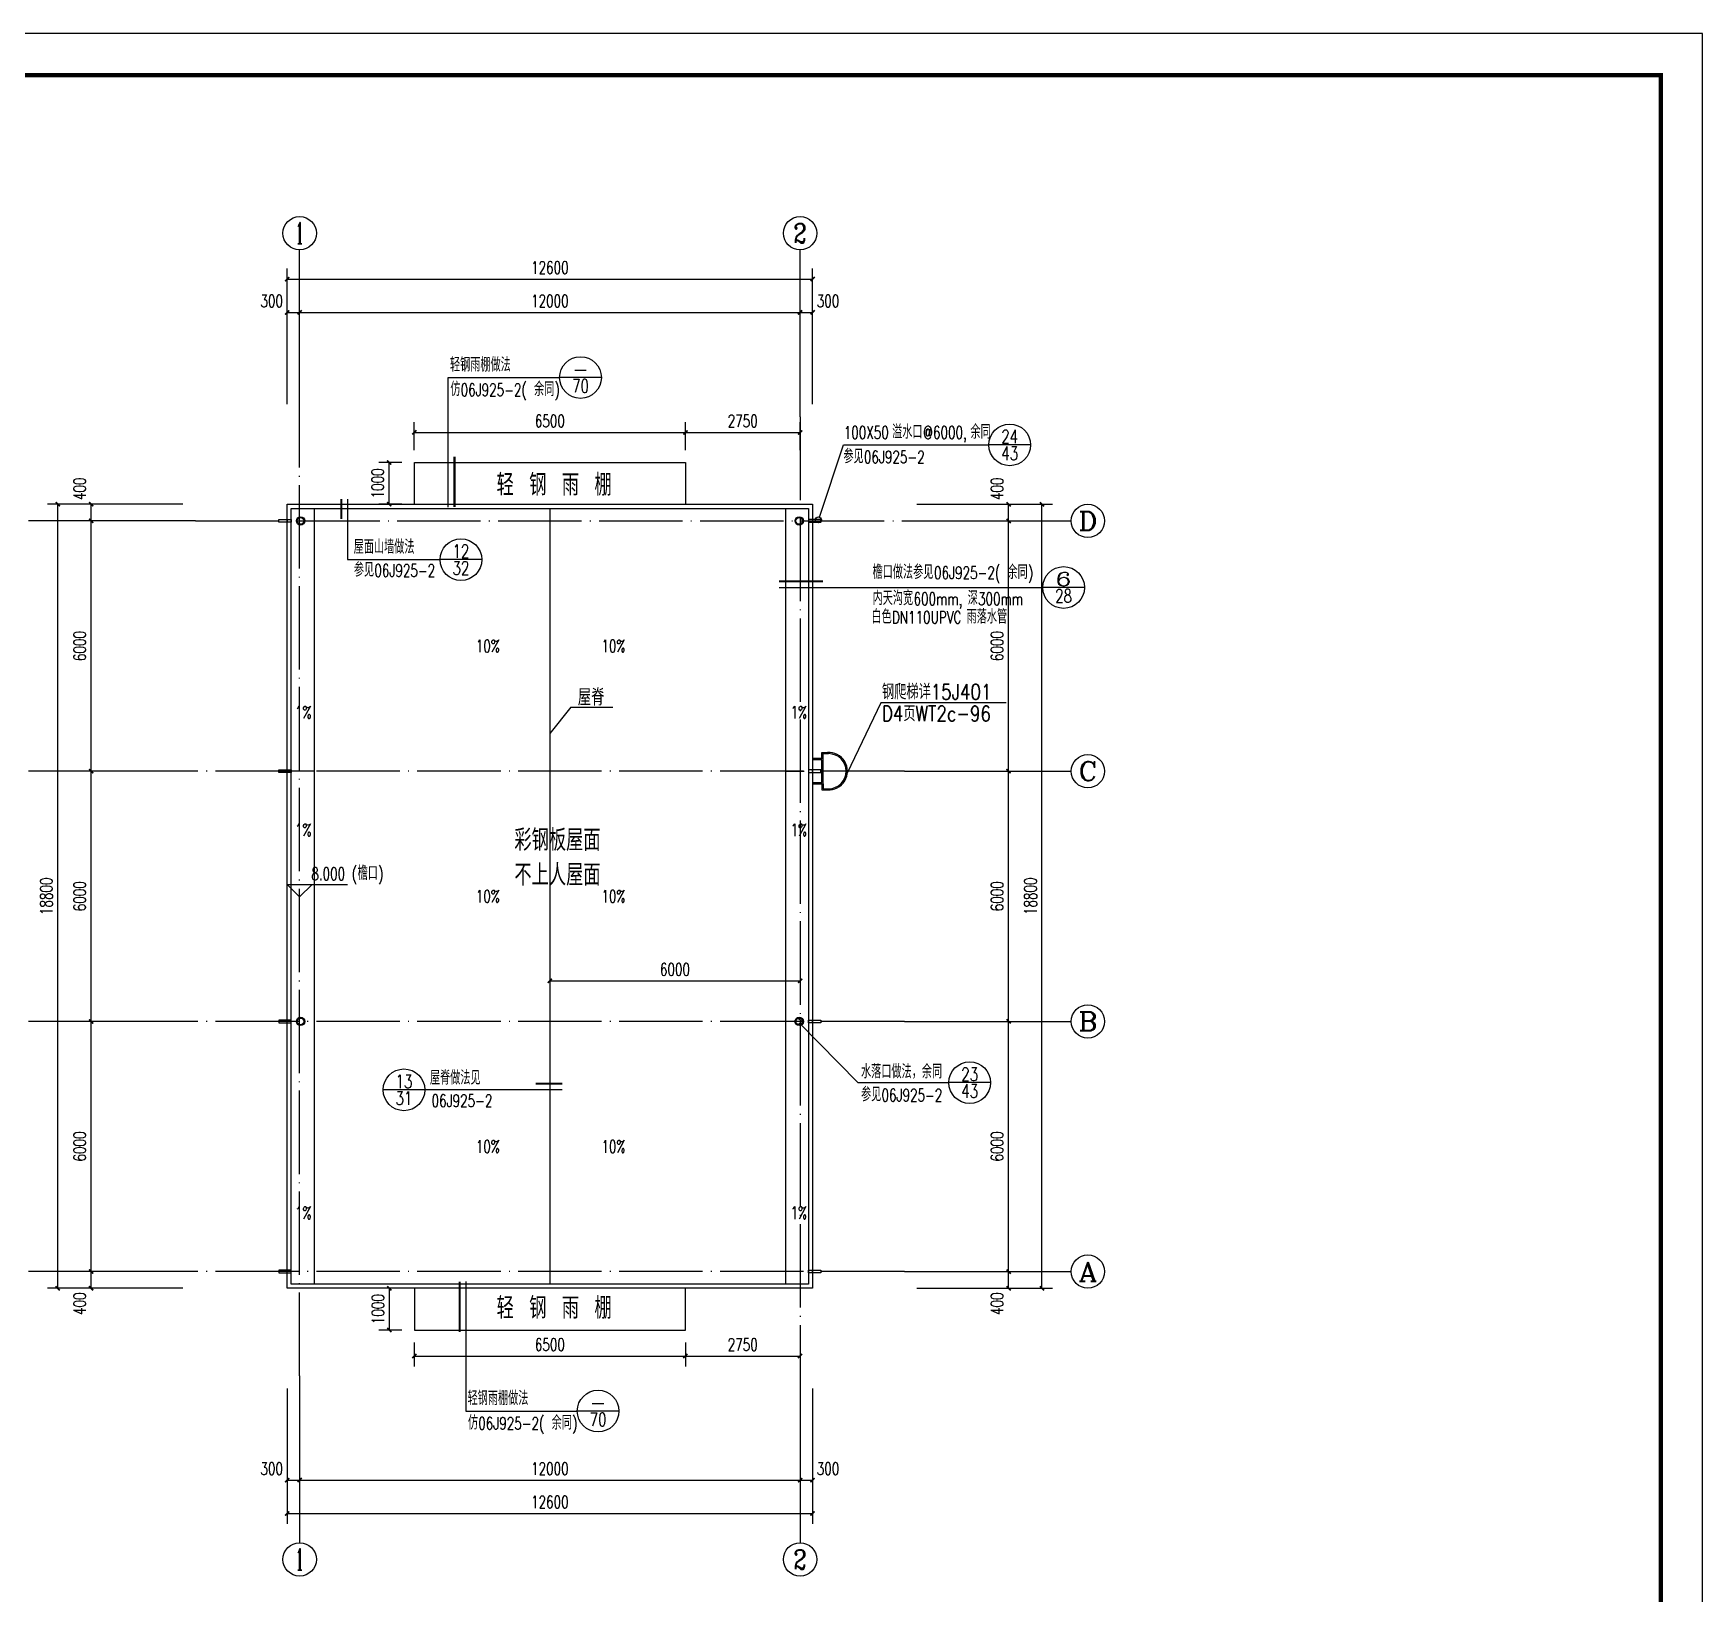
# Model space of a CAD drawing. Extents: x 4796190 to 4921527, y -485691 to -238224.
# Drawn here: x 4865350 to 4905377, y -400749 to -363337 of the extents above; entities that cross this region are included whole.
import ezdxf
from ezdxf.enums import TextEntityAlignment as Align

# ---------------------------------------------------------------- set-up
doc = ezdxf.new("R2010")
doc.units = 0
doc.header["$LTSCALE"] = 1000
doc.header["$MEASUREMENT"] = 0
doc.linetypes.add('DOTE', pattern=[2.42, 2, -0.2, 0.02, -0.2])
doc.layers.get('0').update_dxf_attribs({"linetype": 'CONTINUOUS'})
doc.layers.get('Defpoints').update_dxf_attribs({"linetype": 'CONTINUOUS'})
for name, color, linetype in [('11', 134, 'CONTINUOUS'), ('AXIS', 3, 'CONTINUOUS'), ('AXIS_TEXT', 7, 'CONTINUOUS'), ('DIM_ELEV', 3, 'CONTINUOUS'), ('DIM_IDEN', 3, 'CONTINUOUS'), ('DIM_SYMB', 3, 'CONTINUOUS'), ('DOTE', 252, 'CONTINUOUS'), ('PUB_DIM', 3, 'CONTINUOUS'), ('PUB_TEXT', 7, 'CONTINUOUS'), ('PUB_TITLE', 4, 'CONTINUOUS'), ('雨水管', 5, 'CONTINUOUS')]:
    doc.layers.add(name, color=color, linetype=linetype)
doc.layers.add('_0', color=7, linetype='CONTINUOUS', lineweight=25)
doc.styles.add('_HZTXT', font='txt.shx', dxfattribs={"width": 0.8, "bigfont": 'HZTXT.shx'})
doc.styles.add('_TCH_AXIS', font='COMPLEX', dxfattribs={"bigfont": 'GBCBIG'})
doc.styles.add('_TCH_DIM', font='SIMPLEX', dxfattribs={"bigfont": 'GBCBIG'})
doc.styles.add('_TCH_DIM_T3', font='SIMPLEX', dxfattribs={"width": 0.705882, "bigfont": 'GBCBIG'})
doc.styles.add('_TCH_LABEL', font='COMPLEX', dxfattribs={"bigfont": 'GBCBIG'})
doc.styles.add('COMPLEX', font='COMPLEX')
doc.dimstyles.new('_TCH_ARCH&&100', dxfattribs={"dimtxt": 297.5, "dimasz": 100, "dimexe": 250, "dimexo": 300, "dimgap": 126.25, "dimtad": 1, "dimdec": 0, "dimzin": 0, "dimdsep": 46, "dimtxsty": '_TCH_DIM_T3', "dimblk": 'ARCHTICK', "dimcen": 0.09, "dimclrt": 7, "dimazin": 2, "dimtfac": 1, "dimtdec": 0, "dimtix": 1, "dimtmove": 2, "dimatfit": 3, "dimfxl": 0, "dimtolj": 1, "dimtzin": 0, "dimarcsym": 0})

# ---------------------------------------------------------------- blocks, each defined once
blk = doc.blocks.new('_ArchTick')
at = {"color": 0, "linetype": 'ByBlock', "const_width": 0.4}
blk.add_lwpolyline([(-0.5, -0.5), (0.5, 0.5)], dxfattribs=at)
blk = doc.blocks.new('*D48')
at = {"layer": 'Defpoints', "color": 0}
for p in [(4877735, -385235), (4883735, -385235), (4883735, -386057)]:
    blk.add_point(p, dxfattribs=at)
at = {"layer": 'PUB_DIM', "color": 0, "lineweight": -2}
for p, q in [((4877735, -385535), (4877735, -386307)), ((4883735, -385535), (4883735, -386307)), ((4877735, -386057), (4883735, -386057))]:
    blk.add_line(p, q, dxfattribs=at)
at = {"layer": 'PUB_DIM', "color": 0, "lineweight": -2, "xscale": 100, "yscale": 100, "zscale": 100, "rotation": 180}
blk.add_blockref('_ArchTick', (4877735, -386057), dxfattribs=at)
at = {"layer": 'PUB_DIM', "color": 0, "lineweight": -2, "xscale": 100, "yscale": 100, "zscale": 100}
blk.add_blockref('_ArchTick', (4883735, -386057), dxfattribs=at)
at = {"layer": 'PUB_DIM', "color": 7, "insert": (4880735, -385782), "char_height": 297.5, "attachment_point": 5, "style": '_TCH_DIM_T3'}
blk.add_mtext('\\A1;6000', dxfattribs=at)
blk = doc.blocks.new('*D49')
at = {"layer": 'Defpoints', "color": 0}
for p in [(4874485, -394428), (4880985, -394428), (4880985, -395053)]:
    blk.add_point(p, dxfattribs=at)
at = {"layer": 'PUB_DIM', "color": 0, "lineweight": -2}
for p, q in [((4874485, -394728), (4874485, -395303)), ((4874485, -395053), (4880985, -395053)), ((4880985, -394728), (4880985, -395303))]:
    blk.add_line(p, q, dxfattribs=at)
at = {"layer": 'PUB_DIM', "color": 0, "lineweight": -2, "xscale": 100, "yscale": 100, "zscale": 100, "rotation": 180}
blk.add_blockref('_ArchTick', (4874485, -395053), dxfattribs=at)
at = {"layer": 'PUB_DIM', "color": 0, "lineweight": -2, "xscale": 100, "yscale": 100, "zscale": 100}
blk.add_blockref('_ArchTick', (4880985, -395053), dxfattribs=at)
at = {"layer": 'PUB_DIM', "color": 7, "insert": (4877735, -394778), "char_height": 297.5, "attachment_point": 5, "style": '_TCH_DIM_T3'}
blk.add_mtext('\\A1;6500', dxfattribs=at)
blk = doc.blocks.new('*D50')
at = {"layer": 'Defpoints', "color": 0}
for p in [(4880985, -394428), (4883735, -394428), (4883735, -395053)]:
    blk.add_point(p, dxfattribs=at)
at = {"layer": 'PUB_DIM', "color": 0, "lineweight": -2}
for p, q in [((4880985, -394728), (4880985, -395303)), ((4880985, -395053), (4883735, -395053)), ((4883735, -394728), (4883735, -395303))]:
    blk.add_line(p, q, dxfattribs=at)
at = {"layer": 'PUB_DIM', "color": 0, "lineweight": -2, "xscale": 100, "yscale": 100, "zscale": 100, "rotation": 180}
blk.add_blockref('_ArchTick', (4880985, -395053), dxfattribs=at)
at = {"layer": 'PUB_DIM', "color": 0, "lineweight": -2, "xscale": 100, "yscale": 100, "zscale": 100}
blk.add_blockref('_ArchTick', (4883735, -395053), dxfattribs=at)
at = {"layer": 'PUB_DIM', "color": 7, "insert": (4882360, -394778), "char_height": 297.5, "attachment_point": 5, "style": '_TCH_DIM_T3'}
blk.add_mtext('\\A1;2750', dxfattribs=at)
blk = doc.blocks.new('*D51')
at = {"layer": 'Defpoints', "color": 0}
for p in [(4873886, -393428), (4874485, -393428), (4874485, -394428)]:
    blk.add_point(p, dxfattribs=at)
at = {"layer": 'PUB_DIM', "color": 0, "lineweight": -2}
for p, q in [((4874185, -393428), (4873636, -393428)), ((4873886, -394428), (4873886, -393428)), ((4874185, -394428), (4873636, -394428))]:
    blk.add_line(p, q, dxfattribs=at)
at = {"layer": 'PUB_DIM', "color": 0, "lineweight": -2, "xscale": 100, "yscale": 100, "zscale": 100}
for p, rotation in [((4873886, -393428), 90), ((4873886, -394428), 270)]:
    blk.add_blockref('_ArchTick', p, dxfattribs=dict(at, rotation=rotation))
at = {"layer": 'PUB_DIM', "color": 7, "insert": (4873611, -393928), "char_height": 297.5, "attachment_point": 5, "rotation": 90, "style": '_TCH_DIM_T3'}
blk.add_mtext('\\A1;1000', dxfattribs=at)
blk = doc.blocks.new('*D52')
at = {"layer": 'Defpoints', "color": 0}
for p in [(4880985, -372907), (4874485, -373628), (4880985, -373628)]:
    blk.add_point(p, dxfattribs=at)
at = {"layer": 'PUB_DIM', "color": 0, "lineweight": -2}
for p, q in [((4874485, -373328), (4874485, -372657)), ((4874485, -372907), (4880985, -372907)), ((4880985, -373328), (4880985, -372657))]:
    blk.add_line(p, q, dxfattribs=at)
at = {"layer": 'PUB_DIM', "color": 0, "lineweight": -2, "xscale": 100, "yscale": 100, "zscale": 100, "rotation": 180}
blk.add_blockref('_ArchTick', (4874485, -372907), dxfattribs=at)
at = {"layer": 'PUB_DIM', "color": 0, "lineweight": -2, "xscale": 100, "yscale": 100, "zscale": 100}
blk.add_blockref('_ArchTick', (4880985, -372907), dxfattribs=at)
at = {"layer": 'PUB_DIM', "color": 7, "insert": (4877735, -372632), "char_height": 297.5, "attachment_point": 5, "style": '_TCH_DIM_T3'}
blk.add_mtext('\\A1;6500', dxfattribs=at)
blk = doc.blocks.new('*D53')
at = {"layer": 'Defpoints', "color": 0}
for p in [(4883735, -372907), (4880985, -373628), (4883735, -373628)]:
    blk.add_point(p, dxfattribs=at)
at = {"layer": 'PUB_DIM', "color": 0, "lineweight": -2}
for p, q in [((4880985, -373328), (4880985, -372657)), ((4880985, -372907), (4883735, -372907)), ((4883735, -373328), (4883735, -372657))]:
    blk.add_line(p, q, dxfattribs=at)
at = {"layer": 'PUB_DIM', "color": 0, "lineweight": -2, "xscale": 100, "yscale": 100, "zscale": 100, "rotation": 180}
blk.add_blockref('_ArchTick', (4880985, -372907), dxfattribs=at)
at = {"layer": 'PUB_DIM', "color": 0, "lineweight": -2, "xscale": 100, "yscale": 100, "zscale": 100}
blk.add_blockref('_ArchTick', (4883735, -372907), dxfattribs=at)
at = {"layer": 'PUB_DIM', "color": 7, "insert": (4882360, -372632), "char_height": 297.5, "attachment_point": 5, "style": '_TCH_DIM_T3'}
blk.add_mtext('\\A1;2750', dxfattribs=at)
blk = doc.blocks.new('*D54')
at = {"layer": 'Defpoints', "color": 0}
for p in [(4873882, -373628), (4874485, -373628), (4874485, -374628)]:
    blk.add_point(p, dxfattribs=at)
at = {"layer": 'PUB_DIM', "color": 0, "lineweight": -2}
for p, q in [((4874185, -373628), (4873632, -373628)), ((4873882, -374628), (4873882, -373628)), ((4874185, -374628), (4873632, -374628))]:
    blk.add_line(p, q, dxfattribs=at)
at = {"layer": 'PUB_DIM', "color": 0, "lineweight": -2, "xscale": 100, "yscale": 100, "zscale": 100}
for p, rotation in [((4873882, -373628), 90), ((4873882, -374628), 270)]:
    blk.add_blockref('_ArchTick', p, dxfattribs=dict(at, rotation=rotation))
at = {"layer": 'PUB_DIM', "color": 7, "insert": (4873607, -374128), "char_height": 297.5, "attachment_point": 5, "rotation": 90, "style": '_TCH_DIM_T3'}
blk.add_mtext('\\A1;1000', dxfattribs=at)
blk = doc.blocks.new('*D126')
at = {"layer": 'AXIS', "color": 0, "lineweight": -2}
for p, q in [((4868935, -393028), (4866485, -393028)), ((4866735, -393428), (4866735, -393028)), ((4868935, -393428), (4866485, -393428))]:
    blk.add_line(p, q, dxfattribs=at)
at = {"layer": 'Defpoints', "color": 0}
for p in [(4866735, -393028), (4869235, -393028), (4869235, -393428)]:
    blk.add_point(p, dxfattribs=at)
at = {"layer": 'AXIS', "color": 0, "lineweight": -2, "xscale": 100, "yscale": 100, "zscale": 100}
for p, rotation in [((4866735, -393028), 90), ((4866735, -393428), 270)]:
    blk.add_blockref('_ArchTick', p, dxfattribs=dict(at, rotation=rotation))
at = {"layer": 'AXIS', "color": 7, "insert": (4866460, -393798), "char_height": 297.5, "attachment_point": 5, "rotation": 90, "style": '_TCH_DIM_T3'}
blk.add_mtext('\\A1;400', dxfattribs=at)
blk = doc.blocks.new('*D127')
at = {"layer": 'AXIS', "color": 0, "lineweight": -2}
for p, q in [((4868935, -387028), (4866485, -387028)), ((4866735, -393028), (4866735, -387028)), ((4868935, -393028), (4866485, -393028))]:
    blk.add_line(p, q, dxfattribs=at)
at = {"layer": 'Defpoints', "color": 0}
for p in [(4866735, -387028), (4869235, -387028), (4869235, -393028)]:
    blk.add_point(p, dxfattribs=at)
at = {"layer": 'AXIS', "color": 0, "lineweight": -2, "xscale": 100, "yscale": 100, "zscale": 100}
for p, rotation in [((4866735, -387028), 90), ((4866735, -393028), 270)]:
    blk.add_blockref('_ArchTick', p, dxfattribs=dict(at, rotation=rotation))
at = {"layer": 'AXIS', "color": 7, "insert": (4866460, -390028), "char_height": 297.5, "attachment_point": 5, "rotation": 90, "style": '_TCH_DIM_T3'}
blk.add_mtext('\\A1;6000', dxfattribs=at)
blk = doc.blocks.new('*D128')
at = {"layer": 'AXIS', "color": 0, "lineweight": -2}
for p, q in [((4868935, -381028), (4866485, -381028)), ((4866735, -387028), (4866735, -381028)), ((4868935, -387028), (4866485, -387028))]:
    blk.add_line(p, q, dxfattribs=at)
at = {"layer": 'Defpoints', "color": 0}
for p in [(4866735, -381028), (4869235, -381028), (4869235, -387028)]:
    blk.add_point(p, dxfattribs=at)
at = {"layer": 'AXIS', "color": 0, "lineweight": -2, "xscale": 100, "yscale": 100, "zscale": 100}
for p, rotation in [((4866735, -381028), 90), ((4866735, -387028), 270)]:
    blk.add_blockref('_ArchTick', p, dxfattribs=dict(at, rotation=rotation))
at = {"layer": 'AXIS', "color": 7, "insert": (4866460, -384028), "char_height": 297.5, "attachment_point": 5, "rotation": 90, "style": '_TCH_DIM_T3'}
blk.add_mtext('\\A1;6000', dxfattribs=at)
blk = doc.blocks.new('*D129')
at = {"layer": 'AXIS', "color": 0, "lineweight": -2}
for p, q in [((4868935, -375028), (4866485, -375028)), ((4866735, -381028), (4866735, -375028)), ((4868935, -381028), (4866485, -381028))]:
    blk.add_line(p, q, dxfattribs=at)
at = {"layer": 'Defpoints', "color": 0}
for p in [(4866735, -375028), (4869235, -375028), (4869235, -381028)]:
    blk.add_point(p, dxfattribs=at)
at = {"layer": 'AXIS', "color": 0, "lineweight": -2, "xscale": 100, "yscale": 100, "zscale": 100}
for p, rotation in [((4866735, -375028), 90), ((4866735, -381028), 270)]:
    blk.add_blockref('_ArchTick', p, dxfattribs=dict(at, rotation=rotation))
at = {"layer": 'AXIS', "color": 7, "insert": (4866460, -378028), "char_height": 297.5, "attachment_point": 5, "rotation": 90, "style": '_TCH_DIM_T3'}
blk.add_mtext('\\A1;6000', dxfattribs=at)
blk = doc.blocks.new('*D130')
at = {"layer": 'AXIS', "color": 0, "lineweight": -2}
for p, q in [((4868935, -374628), (4866485, -374628)), ((4866735, -375028), (4866735, -374628)), ((4868935, -375028), (4866485, -375028))]:
    blk.add_line(p, q, dxfattribs=at)
at = {"layer": 'Defpoints', "color": 0}
for p in [(4866735, -374628), (4869235, -374628), (4869235, -375028)]:
    blk.add_point(p, dxfattribs=at)
at = {"layer": 'AXIS', "color": 0, "lineweight": -2, "xscale": 100, "yscale": 100, "zscale": 100}
for p, rotation in [((4866735, -374628), 90), ((4866735, -375028), 270)]:
    blk.add_blockref('_ArchTick', p, dxfattribs=dict(at, rotation=rotation))
at = {"layer": 'AXIS', "color": 7, "insert": (4866460, -374258), "char_height": 297.5, "attachment_point": 5, "rotation": 90, "style": '_TCH_DIM_T3'}
blk.add_mtext('\\A1;400', dxfattribs=at)
blk = doc.blocks.new('*D131')
at = {"layer": 'AXIS', "color": 0, "lineweight": -2}
for p, q in [((4868935, -374628), (4865685, -374628)), ((4865935, -393428), (4865935, -374628)), ((4868935, -393428), (4865685, -393428))]:
    blk.add_line(p, q, dxfattribs=at)
at = {"layer": 'Defpoints', "color": 0}
for p in [(4865935, -374628), (4869235, -374628), (4869235, -393428)]:
    blk.add_point(p, dxfattribs=at)
at = {"layer": 'AXIS', "color": 0, "lineweight": -2, "xscale": 100, "yscale": 100, "zscale": 100}
for p, rotation in [((4865935, -374628), 90), ((4865935, -393428), 270)]:
    blk.add_blockref('_ArchTick', p, dxfattribs=dict(at, rotation=rotation))
at = {"layer": 'AXIS', "color": 7, "insert": (4865660, -384028), "char_height": 297.5, "attachment_point": 5, "rotation": 90, "style": '_TCH_DIM_T3'}
blk.add_mtext('\\A1;18800', dxfattribs=at)
blk = doc.blocks.new('*D132')
at = {"layer": 'AXIS', "color": 0, "lineweight": -2}
for p, q in [((4886535, -393028), (4888985, -393028)), ((4888735, -393428), (4888735, -393028)), ((4886535, -393428), (4888985, -393428))]:
    blk.add_line(p, q, dxfattribs=at)
at = {"layer": 'Defpoints', "color": 0}
for p in [(4886235, -393028), (4888735, -393028), (4886235, -393428)]:
    blk.add_point(p, dxfattribs=at)
at = {"layer": 'AXIS', "color": 0, "lineweight": -2, "xscale": 100, "yscale": 100, "zscale": 100}
for p, rotation in [((4888735, -393028), 90), ((4888735, -393428), 270)]:
    blk.add_blockref('_ArchTick', p, dxfattribs=dict(at, rotation=rotation))
at = {"layer": 'AXIS', "color": 7, "insert": (4888460, -393798), "char_height": 297.5, "attachment_point": 5, "rotation": 90, "style": '_TCH_DIM_T3'}
blk.add_mtext('\\A1;400', dxfattribs=at)
blk = doc.blocks.new('*D133')
at = {"layer": 'AXIS', "color": 0, "lineweight": -2}
for p, q in [((4886535, -387028), (4888985, -387028)), ((4888735, -393028), (4888735, -387028)), ((4886535, -393028), (4888985, -393028))]:
    blk.add_line(p, q, dxfattribs=at)
at = {"layer": 'Defpoints', "color": 0}
for p in [(4886235, -387028), (4888735, -387028), (4886235, -393028)]:
    blk.add_point(p, dxfattribs=at)
at = {"layer": 'AXIS', "color": 0, "lineweight": -2, "xscale": 100, "yscale": 100, "zscale": 100}
for p, rotation in [((4888735, -387028), 90), ((4888735, -393028), 270)]:
    blk.add_blockref('_ArchTick', p, dxfattribs=dict(at, rotation=rotation))
at = {"layer": 'AXIS', "color": 7, "insert": (4888460, -390028), "char_height": 297.5, "attachment_point": 5, "rotation": 90, "style": '_TCH_DIM_T3'}
blk.add_mtext('\\A1;6000', dxfattribs=at)
blk = doc.blocks.new('*D134')
at = {"layer": 'AXIS', "color": 0, "lineweight": -2}
for p, q in [((4886535, -381028), (4888985, -381028)), ((4888735, -387028), (4888735, -381028)), ((4886535, -387028), (4888985, -387028))]:
    blk.add_line(p, q, dxfattribs=at)
at = {"layer": 'Defpoints', "color": 0}
for p in [(4886235, -381028), (4888735, -381028), (4886235, -387028)]:
    blk.add_point(p, dxfattribs=at)
at = {"layer": 'AXIS', "color": 0, "lineweight": -2, "xscale": 100, "yscale": 100, "zscale": 100}
for p, rotation in [((4888735, -381028), 90), ((4888735, -387028), 270)]:
    blk.add_blockref('_ArchTick', p, dxfattribs=dict(at, rotation=rotation))
at = {"layer": 'AXIS', "color": 7, "insert": (4888460, -384028), "char_height": 297.5, "attachment_point": 5, "rotation": 90, "style": '_TCH_DIM_T3'}
blk.add_mtext('\\A1;6000', dxfattribs=at)
blk = doc.blocks.new('*D135')
at = {"layer": 'AXIS', "color": 0, "lineweight": -2}
for p, q in [((4886535, -375028), (4888985, -375028)), ((4888735, -381028), (4888735, -375028)), ((4886535, -381028), (4888985, -381028))]:
    blk.add_line(p, q, dxfattribs=at)
at = {"layer": 'Defpoints', "color": 0}
for p in [(4886235, -375028), (4888735, -375028), (4886235, -381028)]:
    blk.add_point(p, dxfattribs=at)
at = {"layer": 'AXIS', "color": 0, "lineweight": -2, "xscale": 100, "yscale": 100, "zscale": 100}
for p, rotation in [((4888735, -375028), 90), ((4888735, -381028), 270)]:
    blk.add_blockref('_ArchTick', p, dxfattribs=dict(at, rotation=rotation))
at = {"layer": 'AXIS', "color": 7, "insert": (4888460, -378028), "char_height": 297.5, "attachment_point": 5, "rotation": 90, "style": '_TCH_DIM_T3'}
blk.add_mtext('\\A1;6000', dxfattribs=at)
blk = doc.blocks.new('*D136')
at = {"layer": 'AXIS', "color": 0, "lineweight": -2}
for p, q in [((4886535, -374628), (4888985, -374628)), ((4888735, -375028), (4888735, -374628)), ((4886535, -375028), (4888985, -375028))]:
    blk.add_line(p, q, dxfattribs=at)
at = {"layer": 'Defpoints', "color": 0}
for p in [(4886235, -374628), (4888735, -374628), (4886235, -375028)]:
    blk.add_point(p, dxfattribs=at)
at = {"layer": 'AXIS', "color": 0, "lineweight": -2, "xscale": 100, "yscale": 100, "zscale": 100}
for p, rotation in [((4888735, -374628), 90), ((4888735, -375028), 270)]:
    blk.add_blockref('_ArchTick', p, dxfattribs=dict(at, rotation=rotation))
at = {"layer": 'AXIS', "color": 7, "insert": (4888460, -374258), "char_height": 297.5, "attachment_point": 5, "rotation": 90, "style": '_TCH_DIM_T3'}
blk.add_mtext('\\A1;400', dxfattribs=at)
blk = doc.blocks.new('*D137')
at = {"layer": 'AXIS', "color": 0, "lineweight": -2}
for p, q in [((4886535, -374628), (4889785, -374628)), ((4889535, -393428), (4889535, -374628)), ((4886535, -393428), (4889785, -393428))]:
    blk.add_line(p, q, dxfattribs=at)
at = {"layer": 'Defpoints', "color": 0}
for p in [(4886235, -374628), (4889535, -374628), (4886235, -393428)]:
    blk.add_point(p, dxfattribs=at)
at = {"layer": 'AXIS', "color": 0, "lineweight": -2, "xscale": 100, "yscale": 100, "zscale": 100}
for p, rotation in [((4889535, -374628), 90), ((4889535, -393428), 270)]:
    blk.add_blockref('_ArchTick', p, dxfattribs=dict(at, rotation=rotation))
at = {"layer": 'AXIS', "color": 7, "insert": (4889260, -384028), "char_height": 297.5, "attachment_point": 5, "rotation": 90, "style": '_TCH_DIM_T3'}
blk.add_mtext('\\A1;18800', dxfattribs=at)
blk = doc.blocks.new('_AXISO')
blk.add_circle((0, 0), 0.5)
at = {"layer": 'AXIS_TEXT', "style": 'COMPLEX', "width": 1.041667}
blk.add_attdef('A', text='', height=0.56, dxfattribs=at).set_placement((-0.25, -0.28), (0.25, -0.28), align=Align.FIT)
blk = doc.blocks.new('*D213')
at = {"layer": 'AXIS', "color": 0, "lineweight": -2}
for p, q in [((4871435, -372228), (4871435, -369778)), ((4871735, -372228), (4871735, -369778)), ((4871435, -370028), (4871735, -370028))]:
    blk.add_line(p, q, dxfattribs=at)
at = {"layer": 'Defpoints', "color": 0}
for p in [(4871735, -370028), (4871435, -372528), (4871735, -372528)]:
    blk.add_point(p, dxfattribs=at)
at = {"layer": 'AXIS', "color": 0, "lineweight": -2, "xscale": 100, "yscale": 100, "zscale": 100, "rotation": 180}
blk.add_blockref('_ArchTick', (4871435, -370028), dxfattribs=at)
at = {"layer": 'AXIS', "color": 0, "lineweight": -2, "xscale": 100, "yscale": 100, "zscale": 100}
blk.add_blockref('_ArchTick', (4871735, -370028), dxfattribs=at)
at = {"layer": 'AXIS', "color": 7, "insert": (4871065, -369753), "char_height": 297.5, "attachment_point": 5, "style": '_TCH_DIM_T3'}
blk.add_mtext('\\A1;300', dxfattribs=at)
blk = doc.blocks.new('*D214')
at = {"layer": 'AXIS', "color": 0, "lineweight": -2}
for p, q in [((4871735, -372228), (4871735, -369778)), ((4883735, -372228), (4883735, -369778)), ((4871735, -370028), (4883735, -370028))]:
    blk.add_line(p, q, dxfattribs=at)
at = {"layer": 'Defpoints', "color": 0}
for p in [(4883735, -370028), (4871735, -372528), (4883735, -372528)]:
    blk.add_point(p, dxfattribs=at)
at = {"layer": 'AXIS', "color": 0, "lineweight": -2, "xscale": 100, "yscale": 100, "zscale": 100, "rotation": 180}
blk.add_blockref('_ArchTick', (4871735, -370028), dxfattribs=at)
at = {"layer": 'AXIS', "color": 0, "lineweight": -2, "xscale": 100, "yscale": 100, "zscale": 100}
blk.add_blockref('_ArchTick', (4883735, -370028), dxfattribs=at)
at = {"layer": 'AXIS', "color": 7, "insert": (4877735, -369753), "char_height": 297.5, "attachment_point": 5, "style": '_TCH_DIM_T3'}
blk.add_mtext('\\A1;12000', dxfattribs=at)
blk = doc.blocks.new('*D215')
at = {"layer": 'AXIS', "color": 0, "lineweight": -2}
for p, q in [((4883735, -372228), (4883735, -369778)), ((4884035, -372228), (4884035, -369778)), ((4883735, -370028), (4884035, -370028))]:
    blk.add_line(p, q, dxfattribs=at)
at = {"layer": 'Defpoints', "color": 0}
for p in [(4884035, -370028), (4883735, -372528), (4884035, -372528)]:
    blk.add_point(p, dxfattribs=at)
at = {"layer": 'AXIS', "color": 0, "lineweight": -2, "xscale": 100, "yscale": 100, "zscale": 100, "rotation": 180}
blk.add_blockref('_ArchTick', (4883735, -370028), dxfattribs=at)
at = {"layer": 'AXIS', "color": 0, "lineweight": -2, "xscale": 100, "yscale": 100, "zscale": 100}
blk.add_blockref('_ArchTick', (4884035, -370028), dxfattribs=at)
at = {"layer": 'AXIS', "color": 7, "insert": (4884405, -369753), "char_height": 297.5, "attachment_point": 5, "style": '_TCH_DIM_T3'}
blk.add_mtext('\\A1;300', dxfattribs=at)
blk = doc.blocks.new('*D216')
at = {"layer": 'AXIS', "color": 0, "lineweight": -2}
for p, q in [((4871435, -372228), (4871435, -368978)), ((4884035, -372228), (4884035, -368978)), ((4871435, -369228), (4884035, -369228))]:
    blk.add_line(p, q, dxfattribs=at)
at = {"layer": 'Defpoints', "color": 0}
for p in [(4884035, -369228), (4871435, -372528), (4884035, -372528)]:
    blk.add_point(p, dxfattribs=at)
at = {"layer": 'AXIS', "color": 0, "lineweight": -2, "xscale": 100, "yscale": 100, "zscale": 100, "rotation": 180}
blk.add_blockref('_ArchTick', (4871435, -369228), dxfattribs=at)
at = {"layer": 'AXIS', "color": 0, "lineweight": -2, "xscale": 100, "yscale": 100, "zscale": 100}
blk.add_blockref('_ArchTick', (4884035, -369228), dxfattribs=at)
at = {"layer": 'AXIS', "color": 7, "insert": (4877735, -368953), "char_height": 297.5, "attachment_point": 5, "style": '_TCH_DIM_T3'}
blk.add_mtext('\\A1;12600', dxfattribs=at)
blk = doc.blocks.new('*D217')
at = {"layer": 'AXIS', "color": 0, "lineweight": -2}
for p, q in [((4871435, -395828), (4871435, -398278)), ((4871735, -395828), (4871735, -398278)), ((4871435, -398028), (4871735, -398028))]:
    blk.add_line(p, q, dxfattribs=at)
at = {"layer": 'Defpoints', "color": 0}
for p in [(4871435, -395528), (4871735, -395528), (4871735, -398028)]:
    blk.add_point(p, dxfattribs=at)
at = {"layer": 'AXIS', "color": 0, "lineweight": -2, "xscale": 100, "yscale": 100, "zscale": 100, "rotation": 180}
blk.add_blockref('_ArchTick', (4871435, -398028), dxfattribs=at)
at = {"layer": 'AXIS', "color": 0, "lineweight": -2, "xscale": 100, "yscale": 100, "zscale": 100}
blk.add_blockref('_ArchTick', (4871735, -398028), dxfattribs=at)
at = {"layer": 'AXIS', "color": 7, "insert": (4871065, -397753), "char_height": 297.5, "attachment_point": 5, "style": '_TCH_DIM_T3'}
blk.add_mtext('\\A1;300', dxfattribs=at)
blk = doc.blocks.new('*D218')
at = {"layer": 'AXIS', "color": 0, "lineweight": -2}
for p, q in [((4871735, -395828), (4871735, -398278)), ((4883735, -395828), (4883735, -398278)), ((4871735, -398028), (4883735, -398028))]:
    blk.add_line(p, q, dxfattribs=at)
at = {"layer": 'Defpoints', "color": 0}
for p in [(4871735, -395528), (4883735, -395528), (4883735, -398028)]:
    blk.add_point(p, dxfattribs=at)
at = {"layer": 'AXIS', "color": 0, "lineweight": -2, "xscale": 100, "yscale": 100, "zscale": 100, "rotation": 180}
blk.add_blockref('_ArchTick', (4871735, -398028), dxfattribs=at)
at = {"layer": 'AXIS', "color": 0, "lineweight": -2, "xscale": 100, "yscale": 100, "zscale": 100}
blk.add_blockref('_ArchTick', (4883735, -398028), dxfattribs=at)
at = {"layer": 'AXIS', "color": 7, "insert": (4877735, -397753), "char_height": 297.5, "attachment_point": 5, "style": '_TCH_DIM_T3'}
blk.add_mtext('\\A1;12000', dxfattribs=at)
blk = doc.blocks.new('*D219')
at = {"layer": 'AXIS', "color": 0, "lineweight": -2}
for p, q in [((4883735, -395828), (4883735, -398278)), ((4884035, -395828), (4884035, -398278)), ((4883735, -398028), (4884035, -398028))]:
    blk.add_line(p, q, dxfattribs=at)
at = {"layer": 'Defpoints', "color": 0}
for p in [(4883735, -395528), (4884035, -395528), (4884035, -398028)]:
    blk.add_point(p, dxfattribs=at)
at = {"layer": 'AXIS', "color": 0, "lineweight": -2, "xscale": 100, "yscale": 100, "zscale": 100, "rotation": 180}
blk.add_blockref('_ArchTick', (4883735, -398028), dxfattribs=at)
at = {"layer": 'AXIS', "color": 0, "lineweight": -2, "xscale": 100, "yscale": 100, "zscale": 100}
blk.add_blockref('_ArchTick', (4884035, -398028), dxfattribs=at)
at = {"layer": 'AXIS', "color": 7, "insert": (4884405, -397753), "char_height": 297.5, "attachment_point": 5, "style": '_TCH_DIM_T3'}
blk.add_mtext('\\A1;300', dxfattribs=at)
blk = doc.blocks.new('*D220')
at = {"layer": 'AXIS', "color": 0, "lineweight": -2}
for p, q in [((4871435, -395828), (4871435, -399078)), ((4884035, -395828), (4884035, -399078)), ((4871435, -398828), (4884035, -398828))]:
    blk.add_line(p, q, dxfattribs=at)
at = {"layer": 'Defpoints', "color": 0}
for p in [(4871435, -395528), (4884035, -395528), (4884035, -398828)]:
    blk.add_point(p, dxfattribs=at)
at = {"layer": 'AXIS', "color": 0, "lineweight": -2, "xscale": 100, "yscale": 100, "zscale": 100, "rotation": 180}
blk.add_blockref('_ArchTick', (4871435, -398828), dxfattribs=at)
at = {"layer": 'AXIS', "color": 0, "lineweight": -2, "xscale": 100, "yscale": 100, "zscale": 100}
blk.add_blockref('_ArchTick', (4884035, -398828), dxfattribs=at)
at = {"layer": 'AXIS', "color": 7, "insert": (4877735, -398553), "char_height": 297.5, "attachment_point": 5, "style": '_TCH_DIM_T3'}
blk.add_mtext('\\A1;12600', dxfattribs=at)

msp = doc.modelspace()

# ---------------------------------------------------------------- linework, layer by layer
for p, q in [((4884255.3, -380728.2), (4884255.3, -380579.2)), ((4884255.3, -380579.2), (4884435.3, -380579.2)), ((4884285.3, -380728.2), (4884285.3, -380608.2)), ((4884285.3, -380608.2), (4884420.5, -380608.2)), ((4884255.3, -381328.2), (4884255.3, -381477.2)), ((4884285.3, -381328.2), (4884285.3, -381448.2)), ((4884285.3, -381448.2), (4884420.5, -381448.2)), ((4884255.3, -381477.2), (4884435.3, -381477.2))]:
    msp.add_line(p, q)
for points in [[(4872085.3, -374728.2), (4872085.3, -393328.2)], [(4883385.3, -374728.2), (4883385.3, -393328.2)], [(4884035.3, -381328.2), (4884285.3, -381328.2), (4884285.3, -380728.2), (4884035.3, -380728.2)], [(4884035.3, -381298.2), (4884255.3, -381298.2), (4884255.3, -380758.2), (4884035.3, -380758.2)]]:
    msp.add_lwpolyline(points)
for radius, start, end in [(450, 266.17745, 93.82255), (420, 270, 90)]:
    msp.add_arc((4884420.5, -381028.2), radius, start, end)
at = {"layer": '11'}
for centre, radius in [((4871756.3, -375028.2), 100), ((4871756.3, -375028.2), 80), ((4883714.3, -375028.2), 100), ((4883714.3, -375028.2), 80), ((4871756.3, -387028.2), 100), ((4871756.3, -387028.2), 80), ((4883714.3, -387028.2), 100), ((4883714.3, -387028.2), 80)]:
    msp.add_circle(centre, radius, dxfattribs=at)
at = {"layer": '_0', "color": 0}
for p, q in [((4877735.3, -374728.2), (4877735.3, -393328.2)), ((4872085.3, -381028.2), (4871635.3, -381028.2)), ((4883385.3, -381028.2), (4883835.3, -381028.2))]:
    msp.add_line(p, q, dxfattribs=at)
for points in [[(4874485.3, -374628.2), (4874485.3, -373628.2), (4880985.3, -373628.2), (4880985.3, -374628.2)], [(4874485.3, -393428.2), (4874485.3, -394428.2), (4880985.3, -394428.2), (4880985.3, -393428.2)]]:
    msp.add_lwpolyline(points, dxfattribs=at)
for points in [[(4871435.3, -374628.2), (4884035.3, -374628.2), (4884035.3, -393428.2), (4871435.3, -393428.2)], [(4871535.3, -374728.2), (4883935.3, -374728.2), (4883935.3, -393328.2), (4871535.3, -393328.2)]]:
    msp.add_lwpolyline(points, close=True, dxfattribs=at)
at = {"layer": 'AXIS', "color": 0}
for p, q in [((4871735.3, -372528.2), (4871735.3, -368528.2)), ((4883735.3, -372528.2), (4883735.3, -368528.2)), ((4869235.3, -375028.2), (4865235.3, -375028.2)), ((4886235.3, -375028.2), (4890235.3, -375028.2)), ((4869235.3, -381028.2), (4865235.3, -381028.2)), ((4886235.3, -381028.2), (4890235.3, -381028.2)), ((4869235.3, -387028.2), (4865235.3, -387028.2)), ((4886235.3, -387028.2), (4890235.3, -387028.2)), ((4869235.3, -393028.2), (4865235.3, -393028.2)), ((4886235.3, -393028.2), (4890235.3, -393028.2)), ((4871735.3, -395528.2), (4871735.3, -399528.2)), ((4883735.3, -395528.2), (4883735.3, -399528.2))]:
    msp.add_line(p, q, dxfattribs=at)
at = {"layer": 'DIM_ELEV'}
for p, q in [((4871735.3, -384042.7), (4871435.3, -383742.7)), ((4871435.3, -383742.7), (4872885.3, -383742.7)), ((4871735.3, -384042.7), (4872035.3, -383742.7))]:
    msp.add_line(p, q, dxfattribs=at)
at = {"layer": 'DIM_IDEN'}
for p, q in [((4875297.8, -371589.7), (4877970, -371589.7)), ((4875297.8, -374694.2), (4875297.8, -371589.7)), ((4878970, -371589.7), (4877970, -371589.7)), ((4884197.7, -374934.8), (4884779.1, -373204.6)), ((4884779.1, -373204.6), (4888261.9, -373204.6)), ((4889261.9, -373204.6), (4888261.9, -373204.6)), ((4872884.5, -374502), (4872884.5, -375956.6)), ((4872884.5, -375956.6), (4875102.4, -375956.6)), ((4876102.4, -375956.6), (4875102.4, -375956.6)), ((4883232.8, -376623.8), (4885513, -376623.8)), ((4885513, -376623.8), (4889554.3, -376623.8)), ((4890554.3, -376623.8), (4889554.3, -376623.8)), ((4883730.7, -387079.2), (4885121.2, -388497)), ((4885121.2, -388497), (4887302.2, -388497)), ((4888302.2, -388497), (4887302.2, -388497)), ((4874736.3, -388668.7), (4873736.3, -388668.7)), ((4877018, -388668.7), (4874736.3, -388668.7)), ((4878032, -388668.7), (4877018, -388668.7)), ((4875719.6, -393267.6), (4875719.6, -396372.1)), ((4875719.6, -396372.1), (4878391.8, -396372.1)), ((4879391.8, -396372.1), (4878391.8, -396372.1))]:
    msp.add_line(p, q, dxfattribs=at)
at = {"layer": 'DIM_IDEN', "const_width": 50}
for points in [[(4875447.8, -374694.2), (4875447.8, -373484.5)], [(4872734.5, -374502), (4872734.5, -374978.5)], [(4883232.8, -376473.8), (4884285.4, -376473.8)], [(4878032, -388518.7), (4877394.7, -388518.7)], [(4875569.6, -393267.6), (4875569.6, -394477.4)]]:
    msp.add_lwpolyline(points, dxfattribs=at)
at = {"layer": 'DIM_IDEN'}
for centre, radius in [((4878470, -371589.7), 500), ((4888761.9, -373204.6), 500), ((4884174.8, -375002.8), 71.8), ((4875602.4, -375956.6), 500), ((4890054.3, -376623.8), 500), ((4883682, -387029.6), 69.5), ((4874236.3, -388668.7), 500), ((4887802.2, -388497), 500), ((4878891.8, -396372.1), 500)]:
    msp.add_circle(centre, radius, dxfattribs=at)
at = {"layer": 'DIM_SYMB'}
for points in [[(4871793.5, -379364.4, 0, 0, 0), (4871793.5, -377005.2, 80, 0, 0), (4871793.5, -376705.2, 0, 0, 0)], [(4883677.1, -379364.4, 0, 0, 0), (4883677.1, -377005.2, 80, 0, 0), (4883677.1, -376705.2, 0, 0, 0)], [(4875853.8, -378028.2, 0, 0, 0), (4873995.2, -378028.2, 80, 0, 0), (4873695.2, -378028.2, 0, 0, 0)], [(4879616.7, -378028.2, 0, 0, 0), (4881475.4, -378028.2, 80, 0, 0), (4881775.4, -378028.2, 0, 0, 0)], [(4871793.5, -382691.9, 0, 0, 0), (4871793.5, -385051.2, 80, 0, 0), (4871793.5, -385351.2, 0, 0, 0)], [(4883677.1, -382691.9, 0, 0, 0), (4883677.1, -385051.2, 80, 0, 0), (4883677.1, -385351.2, 0, 0, 0)], [(4875853.8, -384028.2, 0, 0, 0), (4873995.2, -384028.2, 80, 0, 0), (4873695.2, -384028.2, 0, 0, 0)], [(4879616.7, -384028.2, 0, 0, 0), (4881475.4, -384028.2, 80, 0, 0), (4881775.4, -384028.2, 0, 0, 0)], [(4871793.5, -391364.4, 0, 0, 0), (4871793.5, -389005.2, 80, 0, 0), (4871793.5, -388705.2, 0, 0, 0)], [(4883677.1, -391364.4, 0, 0, 0), (4883677.1, -389005.2, 80, 0, 0), (4883677.1, -388705.2, 0, 0, 0)], [(4875853.8, -390028.2, 0, 0, 0), (4873995.2, -390028.2, 80, 0, 0), (4873695.2, -390028.2, 0, 0, 0)], [(4879616.7, -390028.2, 0, 0, 0), (4881475.4, -390028.2, 80, 0, 0), (4881775.4, -390028.2, 0, 0, 0)]]:
    msp.add_lwpolyline(points, format="xyseb", dxfattribs=at)
at = {"layer": 'DOTE', "linetype": 'DOTE'}
for p, q in [((4871735.3, -395528.2), (4871735.3, -372528.2)), ((4883735.3, -372528.2), (4883735.3, -395528.2)), ((4869235.3, -375028.2), (4886235.3, -375028.2)), ((4886235.3, -381028.2), (4869235.3, -381028.2)), ((4886235.3, -387028.2), (4869235.3, -387028.2)), ((4886235.3, -393028.2), (4869235.3, -393028.2))]:
    msp.add_line(p, q, dxfattribs=at)
at = {"layer": 'PUB_DIM'}
for p, q in [((4885670.2, -379389.9), (4884867.9, -381076.7)), ((4878240.4, -379494.6), (4877735.3, -380124.5)), ((4878240.4, -379494.6), (4879241.1, -379494.6))]:
    msp.add_line(p, q, dxfattribs=at)
msp.add_lwpolyline([(4888677.1, -379389.9), (4885670.2, -379389.9), (4885670.2, -379389.9)], dxfattribs=at)
at = {"layer": 'PUB_TITLE', "color": 4}
msp.add_lwpolyline([(4821277.2, -422737.3), (4905377.2, -422737.3), (4905377.2, -363337.3), (4821277.2, -363337.3)], close=True, dxfattribs=at)
at = {"layer": 'PUB_TITLE', "color": 4, "const_width": 100}
msp.add_lwpolyline([(4823777.2, -421737.3), (4904377.2, -421737.3), (4904377.2, -364337.3), (4823777.2, -364337.3)], close=True, dxfattribs=at)
at = {"layer": '雨水管'}
for points in [[(4871535.3, -374995.4), (4871535.3, -375061), (4871235.3, -375061), (4871235.3, -374995.4)], [(4883935.3, -374995.4), (4883935.3, -375061), (4884235.3, -375061), (4884235.3, -374995.4)], [(4871535.3, -380995.4), (4871535.3, -381061), (4871235.3, -381061), (4871235.3, -380995.4)], [(4883935.3, -380995.4), (4883935.3, -381061), (4884235.3, -381061), (4884235.3, -380995.4)], [(4871535.3, -387061), (4871535.3, -386995.4), (4871235.3, -386995.4), (4871235.3, -387061)], [(4883935.3, -387061), (4883935.3, -386995.4), (4884235.3, -386995.4), (4884235.3, -387061)], [(4871535.3, -393061), (4871535.3, -392995.4), (4871235.3, -392995.4), (4871235.3, -393061)], [(4883935.3, -393061), (4883935.3, -392995.4), (4884235.3, -392995.4), (4884235.3, -393061)]]:
    msp.add_lwpolyline(points, close=True, dxfattribs=at)

# ---------------------------------------------------------------- block references
at = {"layer": 'AXIS', "color": 0}
ref = msp.add_blockref('_AXISO', (4871735.3, -368128.2), dxfattribs=dict(at, xscale=800, yscale=800, zscale=800))
ref.add_attrib('A', '1', dxfattribs={"layer": 'AXIS_TEXT', "color": 0, "height": 514.7, "style": '_TCH_AXIS'}).set_placement((4871625, -368385.6), (4871845.6, -368385.6), align=Align.FIT)
ref = msp.add_blockref('_AXISO', (4883735.3, -368128.2), dxfattribs=dict(at, xscale=800, yscale=800, zscale=800))
ref.add_attrib('A', '2', dxfattribs={"layer": 'AXIS_TEXT', "color": 0, "height": 465.9, "style": '_TCH_AXIS'}).set_placement((4883580, -368361.2), (4883890.6, -368361.2), align=Align.FIT)
ref = msp.add_blockref('_AXISO', (4890635.3, -375028.2), dxfattribs=dict(at, xscale=800, yscale=800, zscale=800))
ref.add_attrib('A', 'D', dxfattribs={"layer": 'AXIS_TEXT', "color": 0, "height": 452.5, "style": '_TCH_AXIS', "width": 1.235294}).set_placement((4890409, -375254.5), (4890861.6, -375254.5), align=Align.FIT)
ref = msp.add_blockref('_AXISO', (4890635.3, -381028.2), dxfattribs=dict(at, xscale=800, yscale=800, zscale=800))
ref.add_attrib('A', 'C', dxfattribs={"layer": 'AXIS_TEXT', "color": 0, "height": 452.5, "style": '_TCH_AXIS', "width": 1.4}).set_placement((4890409, -381254.5), (4890861.6, -381254.5), align=Align.FIT)
ref = msp.add_blockref('_AXISO', (4890635.3, -387028.2), dxfattribs=dict(at, xscale=800, yscale=800, zscale=800))
ref.add_attrib('A', 'B', dxfattribs={"layer": 'AXIS_TEXT', "color": 0, "height": 452.5, "style": '_TCH_AXIS', "width": 1.235294}).set_placement((4890409, -387254.5), (4890861.6, -387254.5), align=Align.FIT)
ref = msp.add_blockref('_AXISO', (4890635.3, -393028.2), dxfattribs=dict(at, xscale=800, yscale=800, zscale=800))
ref.add_attrib('A', 'A', dxfattribs={"layer": 'AXIS_TEXT', "color": 0, "height": 452.5, "style": '_TCH_AXIS', "width": 1.166667}).set_placement((4890409, -393254.5), (4890861.6, -393254.5), align=Align.FIT)
ref = msp.add_blockref('_AXISO', (4871735.3, -399928.2), dxfattribs=dict(at, xscale=800, yscale=800, zscale=800))
ref.add_attrib('A', '1', dxfattribs={"layer": 'AXIS_TEXT', "color": 0, "height": 514.7, "style": '_TCH_AXIS'}).set_placement((4871625, -400185.6), (4871845.6, -400185.6), align=Align.FIT)
ref = msp.add_blockref('_AXISO', (4883735.3, -399928.2), dxfattribs=dict(at, xscale=800, yscale=800, zscale=800))
ref.add_attrib('A', '2', dxfattribs={"layer": 'AXIS_TEXT', "color": 0, "height": 465.9, "style": '_TCH_AXIS'}).set_placement((4883580, -400161.2), (4883890.6, -400161.2), align=Align.FIT)

# ---------------------------------------------------------------- texts
at = {"layer": 'PUB_DIM', "style": '_HZTXT', "width": 0.8}
for s, height, p in [('轻 钢 雨 棚', 517.24, (4876456.7, -374419.8)), ('屋脊', 400, (4878404.3, -379456.2)), ('钢爬梯详15J401', 365.69, (4885698, -379307.8)), ('D4页WT2c-96', 365.69, (4885698, -379829.8)), ('彩钢板屋面', 517.24, (4876883, -382938.9)), ('不上人屋面', 517.24, (4876883, -383772.2)), ('轻 钢 雨 棚', 517.24, (4876456.7, -394157.9))]:
    msp.add_text(s, height=height, dxfattribs=at).set_placement(p)
at = {"layer": 'PUB_TEXT', "style": '_TCH_DIM'}
for s, height, p in [('轻钢雨棚做法', 337.59, (4875339.9, -371447.3)), ('仿', 337.6, (4875349.4, -372033.4)), ('余同', 337.59, (4877355.2, -372033.4)), ('溢水口', 337.59, (4885942.5, -373056)), ('余同', 337.59, (4887819.7, -373056)), ('参见', 337.59, (4884773.9, -373644.6)), ('屋面山墙做法', 337.59, (4873030.4, -375815.9)), ('参见', 337.59, (4873035, -376364.7)), ('檐口做法参见', 337.59, (4885473.1, -376419.6)), ('余同', 337.59, (4888707.5, -376419.6)), ('内天沟宽', 337.59, (4885473.1, -377045.2)), ('深', 337.6, (4887756, -377045.2)), ('白色', 337.59, (4885445.9, -377489.2)), ('雨落水管', 337.59, (4887727.4, -377489.2)), ('檐口', 337.59, (4873125.3, -383637.7)), ('屋脊做法见', 337.59, (4874859.1, -388545.4)), ('水落口做法，余同', 337.59, (4885196.3, -388396.4)), ('参见', 337.59, (4885196.3, -388945.2)), ('轻钢雨棚做法', 337.59, (4875761.8, -396229.8)), ('仿', 337.6, (4875771.2, -396815.8)), ('余同', 337.59, (4877777, -396815.8))]:
    msp.add_text(s, height=height, dxfattribs=at).set_placement(p)
at = {"layer": 'PUB_TEXT', "style": '_TCH_LABEL'}
for s, height, width, p, p2 in [('-', 322, 1.458333, (4878268.8, -371549.4), (4878671.3, -371549.4)), ('70', 321.99, 0.772059, (4878268.8, -371951.9), (4878671.3, -371951.9)), ('24', 321.99, 0.729167, (4888560.6, -373164.3), (4888963.1, -373164.3)), ('43', 321.99, 0.75, (4888560.6, -373566.8), (4888963.1, -373566.8)), ('12', 321.99, 0.905172, (4875401.1, -375916.3), (4875803.6, -375916.3)), ('32', 321.99, 0.795455, (4875401.1, -376318.8), (4875803.6, -376318.8)), ('6', 322, 1.875, (4889853, -376583.5), (4890255.5, -376583.5)), ('28', 321.99, 0.772059, (4889853, -376986), (4890255.5, -376986)), ('23', 321.99, 0.772059, (4887600.9, -388456.7), (4888003.4, -388456.7)), ('13', 321.99, 0.905172, (4874035, -388628.4), (4874437.5, -388628.4)), ('43', 321.99, 0.75, (4887600.9, -388859.2), (4888003.4, -388859.2)), ('31', 321.99, 0.9375, (4874035, -389030.9), (4874437.5, -389030.9)), ('-', 322, 1.458333, (4878690.6, -396331.9), (4879093.1, -396331.9)), ('70', 321.99, 0.772059, (4878690.6, -396734.4), (4879093.1, -396734.4))]:
    msp.add_text(s, height=height, dxfattribs=dict(at, width=width)).set_placement(p, p2, align=Align.FIT)
at = {"layer": 'PUB_TEXT', "style": '_TCH_DIM', "width": 0.705882}
for s, p in [('06J925-2(', (4875595.2, -372033.4)), (')', (4877846.6, -372033.4)), ('100X50', (4884782.5, -373056)), ('@6000,', (4886679.7, -373056)), ('06J925-2', (4885265.3, -373644.6)), ('06J925-2', (4873526.4, -376364.7)), ('06J925-2(', (4886947.5, -376419.6)), (')', (4889199, -376419.6)), ('600mm,', (4886456, -377045.2)), ('300mm', (4888001.8, -377045.2)), ('DN110UPVC', (4885937.4, -377489.2)), ('10%', (4875958.8, -378176.9)), ('10%', (4878971.7, -378176.9)), ('1%%%', (4871623.5, -379766.9)), ('1%%%', (4883507.1, -379766.9)), ('1%%%', (4871623.5, -382586.9)), ('1%%%', (4883507.1, -382586.9)), ('8.000', (4872015.3, -383637.7)), ('(', (4872985.3, -383637.7)), (')', (4873616.8, -383637.7)), ('10%', (4875958.8, -384176.9)), ('10%', (4878971.7, -384176.9)), ('06J925-2', (4885687.8, -388945.2)), ('06J925-2', (4874899.4, -389079)), ('10%', (4875958.8, -390176.9)), ('10%', (4878971.7, -390176.9)), ('1%%%', (4871623.5, -391766.9)), ('1%%%', (4883507.1, -391766.9)), ('06J925-2(', (4876017, -396815.8)), (')', (4878268.5, -396815.8))]:
    msp.add_text(s, height=297.5, dxfattribs=at).set_placement(p)

# ---------------------------------------------------------------- dimensions: what is measured, and where the dimension line sits
at = {"layer": 'AXIS', "color": 0}
for p1, p2, distance, picture, middle in [((4871435.3, -372528.2), (4884035.3, -372528.2), 3300, '*D216', (4877735.3, -368953.2)), ((4871735.3, -372528.2), (4883735.3, -372528.2), 2500, '*D214', (4877735.3, -369753.2)), ((4869235.3, -393428.2), (4869235.3, -374628.2), 3300, '*D131', (4865660.3, -384028.2)), ((4886235.3, -393428.2), (4886235.3, -374628.2), -3300, '*D137', (4889260.3, -384028.2)), ((4869235.3, -381028.2), (4869235.3, -375028.2), 2500, '*D129', (4866460.3, -378028.2)), ((4886235.3, -381028.2), (4886235.3, -375028.2), -2500, '*D135', (4888460.3, -378028.2)), ((4869235.3, -387028.2), (4869235.3, -381028.2), 2500, '*D128', (4866460.3, -384028.2)), ((4886235.3, -387028.2), (4886235.3, -381028.2), -2500, '*D134', (4888460.3, -384028.2)), ((4869235.3, -393028.2), (4869235.3, -387028.2), 2500, '*D127', (4866460.3, -390028.2)), ((4886235.3, -393028.2), (4886235.3, -387028.2), -2500, '*D133', (4888460.3, -390028.2)), ((4871435.3, -395528.2), (4884035.3, -395528.2), -3300, '*D220', (4877735.3, -398553.2)), ((4871735.3, -395528.2), (4883735.3, -395528.2), -2500, '*D218', (4877735.3, -397753.2))]:
    dim = msp.add_aligned_dim(p1=p1, p2=p2, distance=distance, dimstyle='_TCH_ARCH&&100', dxfattribs=at)
    dim.commit()
    dim.dimension.update_dxf_attribs({"geometry": picture, "text_midpoint": middle})
for base, p1, p2, angle, picture, middle in [((4871735.3, -370028.2), (4871435.3, -372528.2), (4871735.3, -372528.2), 360, '*D213', (4871065.3, -369753.2)), ((4884035.3, -370028.2), (4883735.3, -372528.2), (4884035.3, -372528.2), 360, '*D215', (4884405.3, -369753.2)), ((4866735.3, -374628.2), (4869235.3, -375028.2), (4869235.3, -374628.2), 90, '*D130', (4866460.3, -374258.2)), ((4888735.3, -374628.2), (4886235.3, -375028.2), (4886235.3, -374628.2), 90, '*D136', (4888460.3, -374258.2)), ((4866735.3, -393028.2), (4869235.3, -393428.2), (4869235.3, -393028.2), 90, '*D126', (4866460.3, -393798.2)), ((4888735.3, -393028.2), (4886235.3, -393428.2), (4886235.3, -393028.2), 90, '*D132', (4888460.3, -393798.2)), ((4871735.3, -398028.2), (4871435.3, -395528.2), (4871735.3, -395528.2), 360, '*D217', (4871065.3, -397753.2)), ((4884035.3, -398028.2), (4883735.3, -395528.2), (4884035.3, -395528.2), 360, '*D219', (4884405.3, -397753.2))]:
    dim = msp.add_linear_dim(base=base, p1=p1, p2=p2, angle=angle, dimstyle='_TCH_ARCH&&100', dxfattribs=at)
    dim.commit()
    dim.dimension.update_dxf_attribs({"geometry": picture, "text_midpoint": middle, "dimtype": 129})
at = {"layer": 'PUB_DIM', "color": 0}
for p1, p2, distance, picture, middle in [((4874485.3, -373628.2), (4880985.3, -373628.2), 721.4, '*D52', (4877735.3, -372631.8)), ((4880985.3, -373628.2), (4883735.3, -373628.2), 721.4, '*D53', (4882360.3, -372631.8)), ((4874485.3, -374628.2), (4874485.3, -373628.2), 603.7, '*D54', (4873606.6, -374128.2)), ((4877735.3, -385235), (4883735.3, -385235), -821.5, '*D48', (4880735.3, -385781.5)), ((4874485.3, -394428.2), (4874485.3, -393428.2), 599.5, '*D51', (4873610.7, -393928.2)), ((4874485.3, -394428.2), (4880985.3, -394428.2), -625.1, '*D49', (4877735.3, -394778.3)), ((4880985.3, -394428.2), (4883735.3, -394428.2), -625.1, '*D50', (4882360.3, -394778.3))]:
    dim = msp.add_aligned_dim(p1=p1, p2=p2, distance=distance, dimstyle='_TCH_ARCH&&100', dxfattribs=at)
    dim.commit()
    dim.dimension.update_dxf_attribs({"geometry": picture, "text_midpoint": middle})

doc.saveas('drawing.dxf')
